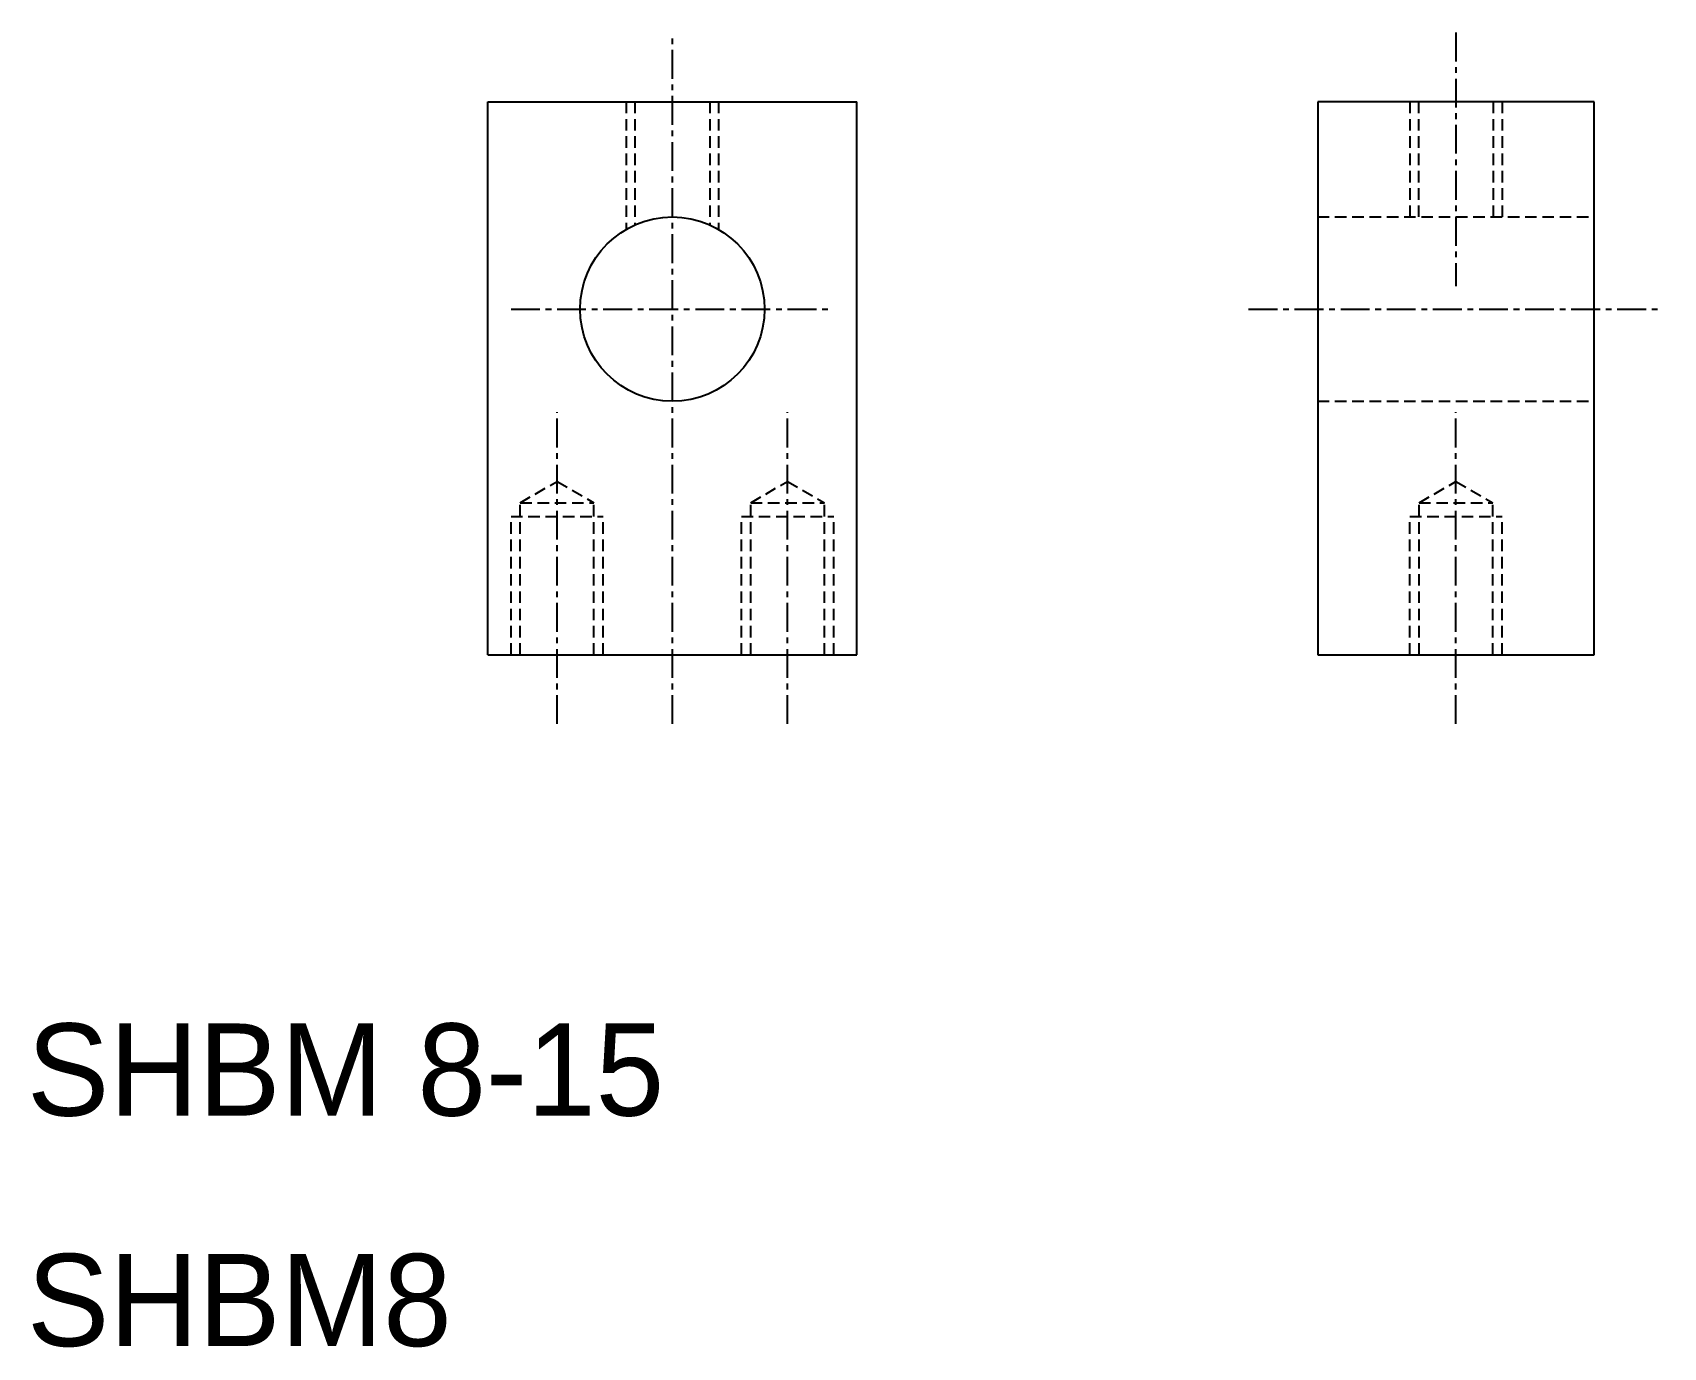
# Model space of a CAD drawing. Extents: x 10.2 to 81, y 9.9 to 67.
import ezdxf

# ---------------------------------------------------------------- set-up
doc = ezdxf.new("R2010")
doc.units = 0
doc.linetypes.add('CENTER', pattern=[2, 1.25, -0.25, 0.25, -0.25])
doc.linetypes.add('DASHED', pattern=[0.75, 0.5, -0.25])
doc.layers.get('0').update_dxf_attribs({"linetype": 'CONTINUOUS'})
doc.layers.add('CENTER', color=1, linetype='CENTER')

msp = doc.modelspace()

# ---------------------------------------------------------------- linework, layer by layer
at = {"color": 7, "linetype": 'CONTINUOUS'}
for p, q in [((30, 40), (30, 64)), ((30, 64), (46, 64)), ((46, 40), (46, 64)), ((78, 64), (66, 64)), ((66, 64), (66, 40)), ((78, 40), (78, 64)), ((30, 40), (46, 40)), ((66, 40), (78, 40))]:
    msp.add_line(p, q, dxfattribs=at)
at = {"color": 3, "linetype": 'DASHED'}
for p, q in [((36, 64), (36, 58.464)), ((36.379, 64), (36.379, 58.657)), ((39.621, 64), (39.621, 58.657)), ((40, 64), (40, 58.464)), ((70, 64), (70, 59)), ((70.379, 64), (70.379, 59)), ((73.621, 64), (73.621, 59)), ((74, 64), (74, 59)), ((66, 59), (78, 59)), ((66, 51), (78, 51)), ((31.4, 46.6), (33, 47.524)), ((33, 47.524), (34.6, 46.6)), ((41.4, 46.6), (43, 47.524)), ((43, 47.524), (44.6, 46.6)), ((70.4, 46.6), (72, 47.524)), ((72, 47.524), (73.6, 46.6)), ((31, 40), (31, 46)), ((31, 46), (35, 46)), ((31.4, 40), (31.4, 46.6)), ((31.4, 46.6), (34.6, 46.6)), ((34.6, 40), (34.6, 46.6)), ((35, 40), (35, 46)), ((41, 40), (41, 46)), ((41, 46), (45, 46)), ((41.4, 40), (41.4, 46.6)), ((41.4, 46.6), (44.6, 46.6)), ((44.6, 40), (44.6, 46.6)), ((45, 40), (45, 46)), ((70, 40), (70, 46)), ((70, 46), (74, 46)), ((70.4, 40), (70.4, 46.6)), ((70.4, 46.6), (73.6, 46.6)), ((73.6, 40), (73.6, 46.6)), ((74, 40), (74, 46))]:
    msp.add_line(p, q, dxfattribs=at)
at = {"color": 7, "linetype": 'CONTINUOUS'}
msp.add_circle((38, 55), 4, dxfattribs=at)
at = {"layer": 'CENTER', "color": 1, "linetype": 'CENTER'}
for p, q in [((38, 37), (38, 67)), ((72, 67), (72, 56)), ((31, 55), (45, 55)), ((63, 55), (81, 55)), ((33, 37), (33, 50.524)), ((43, 37), (43, 50.524)), ((72, 37), (72, 50.524))]:
    msp.add_line(p, q, dxfattribs=at)

# ---------------------------------------------------------------- texts
at = {"color": 7, "linetype": 'CONTINUOUS'}
for s, p in [('SHBM 8-15', (10, 20)), ('SHBM8', (10, 10))]:
    msp.add_text(s, height=4, dxfattribs=at).set_placement(p)

doc.saveas('drawing.dxf')
